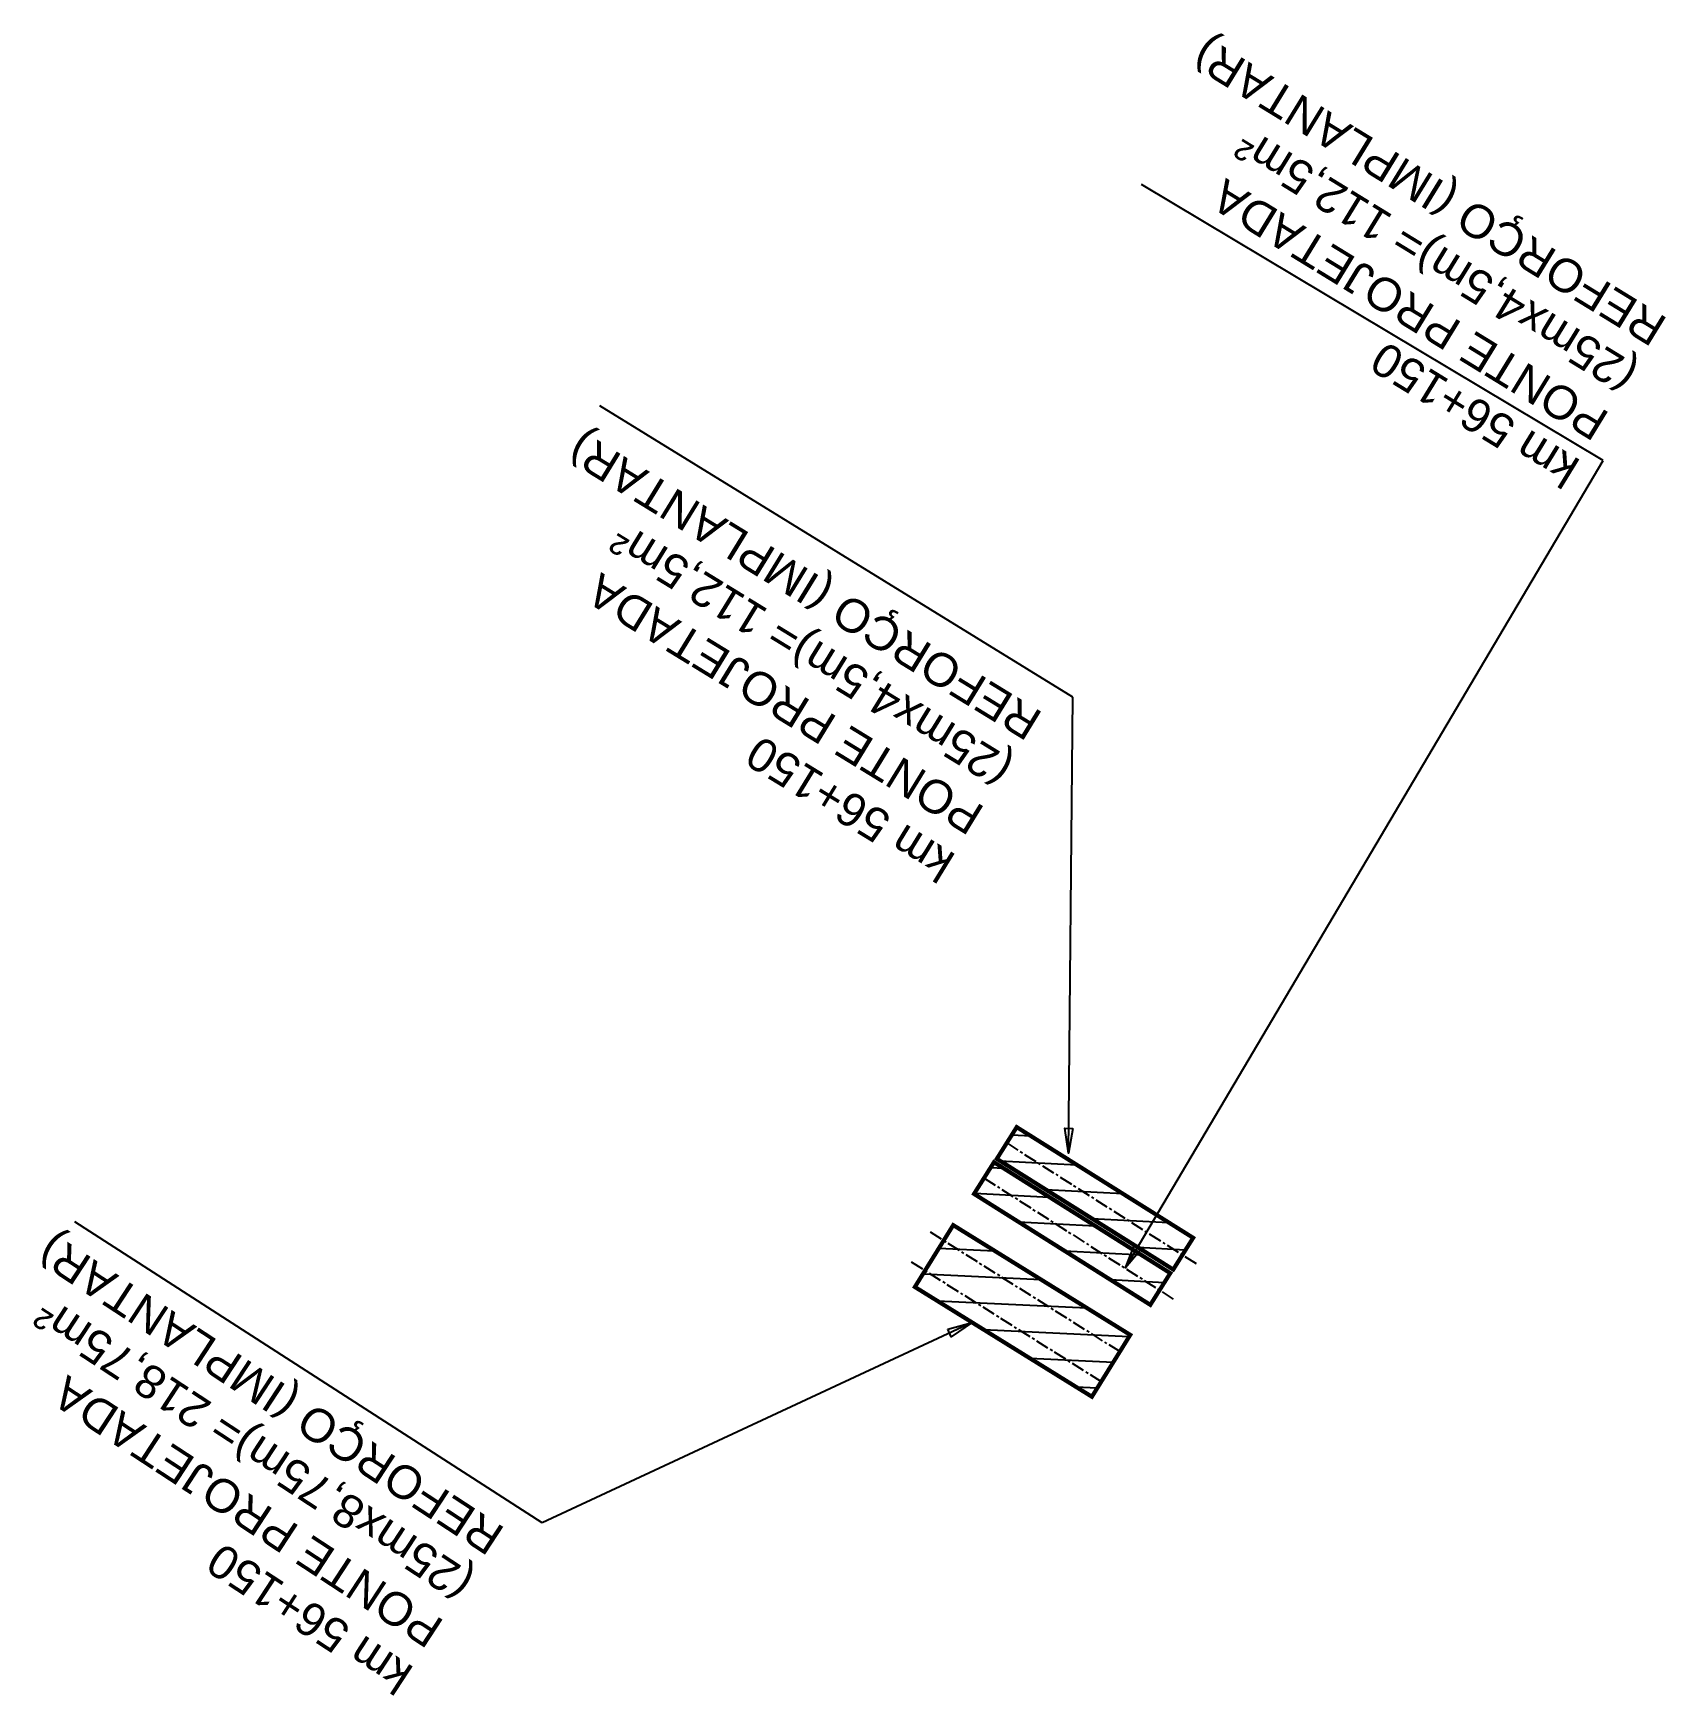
# Model space of a CAD drawing. Header units: metres. Extents: x 288915 to 323983, y 7382661 to 7464883.
# Drawn here: x 311650.9 to 311847.2, y 7431996.9 to 7432196.8 of the extents above; entities that cross this region are included whole.
import ezdxf

# ---------------------------------------------------------------- set-up
doc = ezdxf.new("R2010")
doc.units = ezdxf.units.M
doc.linetypes.add('CENTER', pattern=[50.800000000000004, 31.75, -6.35, 6.35, -6.35])
doc.layers.get('0').update_dxf_attribs({"color": 255})
for name, color, linetype in [('_PASS. INFERIOR A CONSTRUIR', 10, 'Continuous'), ('A-IMAGENS', 255, 'Continuous'), ('U-HZ-TEXTO-OAE', 2, 'Continuous')]:
    doc.layers.add(name, color=color, linetype=linetype)
doc.styles.add('ARIAL', font='arial.ttf')
doc.styles.add('DIM', font='arial.ttf', dxfattribs={"width": 0.8})
doc.dimstyles.new('U-1_2000', dxfattribs={"dimscale": 2, "dimtxt": 1.5, "dimasz": 0.75, "dimexe": 0.75, "dimexo": 0.75, "dimgap": 0.25, "dimtad": 1, "dimzin": 4, "dimtxsty": 'DIM', "dimblk": 'ARCHTICK', "dimcen": 0.7, "dimdle": 0.75, "dimclrd": 256, "dimclre": 256, "dimclrt": 256, "dimaunit": 1, "dimadec": 3, "dimazin": 2, "dimtfac": 1, "dimtofl": 0, "dimtmove": 0, "dimatfit": 3, "dimldrblk": 'CLOSEDBLANK', "dimfxl": 0, "dimtolj": 1, "dimtzin": 0, "dimlwd": -1, "dimlwe": -1, "dimarcsym": 0})

# ---------------------------------------------------------------- blocks, each defined once
blk = doc.blocks.new('_ArchTick')
at = {"color": 0, "linetype": 'ByBlock', "const_width": 0.15}
blk.add_lwpolyline([(-0.5, -0.5), (0.5, 0.5)], dxfattribs=at)
blk = doc.blocks.new('PONTE SIMPLES 25 - MRS')
at = {"layer": '_PASS. INFERIOR A CONSTRUIR', "lineweight": -3}
h = blk.add_hatch(dxfattribs=at)
h.set_pattern_fill('ANSI31', color=160, scale=0.9999999999999996, angle=-42.12060717935838)
h.set_pattern_definition([(120, (-55.238834165968, 149.8118160027079), (-2.749630657015591, -1.587499999999998), [])])
h.paths.add_polyline_path([(-63.86999645363539, 193.0474996999837), (-59.37153993919492, 193.1176133486442), (-59.75669636297971, 218.1496356213465), (-64.25516669172794, 218.0804196894169)])
at = {"layer": '_PASS. INFERIOR A CONSTRUIR', "color": 160, "lineweight": 30, "const_width": 0.4999999999999998, "flags": 128}
blk.add_lwpolyline([(-63.86999645363539, 193.0474996999837), (-59.37153993919492, 193.1176133486442), (-59.75669636297971, 218.1496356213465), (-64.25516669172794, 218.0804196894169)], close=True, dxfattribs=at)
at = {"layer": 'A-IMAGENS', "color": 160, "linetype": 'CENTER', "ltscale": 0.05}
blk.add_line((-61.62026274763048, 193.0821153377183), (-61.84460817277431, 220.2521256795153), dxfattribs=at)
blk = doc.blocks.new('PONTE SIMPLES 25')
at = {"layer": '_PASS. INFERIOR A CONSTRUIR', "lineweight": -3}
h = blk.add_hatch(dxfattribs=at)
h.set_pattern_fill('ANSI31', color=256, scale=0.9999999999999998, angle=-42.12060717935838)
h.set_pattern_definition([(120, (-9.313225746154785e-10, 150.4700311566703), (-2.749630657015592, -1.587499999999999), [])])
h.paths.add_polyline_path([(-8.631162289530039, 193.7057148544118), (-4.132705774158239, 193.7758285030723), (-4.517862197943032, 218.8078507753089), (-9.016332526691258, 218.7386348433793)])
at = {"layer": '_PASS. INFERIOR A CONSTRUIR', "lineweight": 30, "const_width": 0.4999999999999999, "flags": 128}
blk.add_lwpolyline([(-8.631162289530039, 193.7057148544118), (-4.132705774158239, 193.7758285030723), (-4.517862197943032, 218.8078507753089), (-9.016332526691258, 218.7386348433793)], close=True, dxfattribs=at)
at = {"layer": 'A-IMAGENS', "color": 20, "linetype": 'CENTER', "ltscale": 0.05}
blk.add_line((-6.381428582593799, 193.7403304916807), (-6.605774007737637, 220.9103408339433), dxfattribs=at)
blk = doc.blocks.new('PONTE DUPLA 25')
at = {"layer": '_PASS. INFERIOR A CONSTRUIR', "lineweight": -3}
h = blk.add_hatch(dxfattribs=at)
h.set_pattern_fill('ANSI31', color=256, scale=0.9999999999999998, angle=-42.12060717935838)
h.set_pattern_definition([(120, (42.94884956534952, 150.9912464409135), (-2.749630657015592, -1.587499999999999), [])])
h.paths.add_polyline_path([(34.31768727581948, 194.2269301391207), (43.06420028116554, 194.3632299024612), (42.67904385738075, 219.3952521751635), (33.93251703865826, 219.2598501280881)])
at = {"layer": '_PASS. INFERIOR A CONSTRUIR', "lineweight": 30, "const_width": 0.4999999999999999, "flags": 128}
blk.add_lwpolyline([(34.31768727581948, 194.2269301391207), (43.06420028116554, 194.3632299024612), (42.67904385738075, 219.3952521751635), (33.93251703865826, 219.2598501280881)], close=True, dxfattribs=at)
at = {"layer": 'A-IMAGENS', "color": 20, "linetype": 'CENTER', "ltscale": 0.05}
for p, q in [((36.44729412576974, 194.2165248588728), (36.22294869969458, 221.3865352011355)), ((40.69714925140011, 194.2516163272567), (40.47280382532495, 221.4216266695194))]:
    blk.add_line(p, q, dxfattribs=at)

msp = doc.modelspace()

# ---------------------------------------------------------------- block references
at = {"layer": 'A-IMAGENS'}
for name, p, rotation in [('PONTE SIMPLES 25 - MRS', (311572.4568247311, 7432116.882311923), 237.0015816230017), ('PONTE SIMPLES 25', (311599.3925237599, 7432159.579792233), 236.9224753371067), ('PONTE DUPLA 25', (311923.1119481813, 7431899.117236232), 57.31057351291292)]:
    msp.add_blockref(name, p, dxfattribs=dict(at, rotation=rotation))

# ---------------------------------------------------------------- texts
at = {"layer": 'U-HZ-TEXTO-OAE', "color": 2, "linetype": 'Continuous', "lineweight": -3, "width": 150.2515116109684, "attachment_point": 7, "style": 'ARIAL'}
for s, insert, char_height, rotation in [('\\pt12,16;{\\C256;km 56+150\\P\\ptz;PONTE PROJETADA\\P(25mx4,5m)= 112,5m²\\PREFORÇO (IMPLANTAR)}', (311848.1873866529, 7432163.496621547), 3.999999999999994, 148.49170416864425), ('\\pt12,16;{\\C256;km 56+150\\P\\ptz;PONTE PROJETADA\\P(25mx4,5m)= 112,5m²\\PREFORÇO (IMPLANTAR)}', (311773.0979550675, 7432116.095082206), 3.999999999999994, 148.49170416864425), ('\\pt12,16;{\\C256;km 56+150\\P\\ptz;PONTE PROJETADA\\P(25mx8,75m)= 218,75m²\\PREFORÇO (IMPLANTAR)}', (311708.4885972298, 7432018.031657103), 3.999999999999993, 146.7934799517419)]:
    msp.add_mtext(s, dxfattribs=dict(at, insert=insert, char_height=char_height, rotation=rotation))

# ---------------------------------------------------------------- leaders
at = {"layer": 'U-HZ-TEXTO-OAE', "color": 2, "linetype": 'Continuous', "lineweight": -3}
for points in [[(311782.2363133513, 7432048.403260679), (311839.6500965655, 7432145.447231352), (311784.1387520962, 7432178.665238811)], [(311775.3889469102, 7432062.166603064), (311775.9059346141, 7432116.994993028), (311719.0248866798, 7432152.045896822)], [(311763.7918076263, 7432041.82408445), (311712.1210055889, 7432017.717665236), (311655.9593999874, 7432053.910116481)]]:
    msp.add_leader(points, dimstyle='U-1_2000', override={"dimscale": 1, "dimasz": 3}, dxfattribs=at)

doc.saveas('drawing.dxf')
